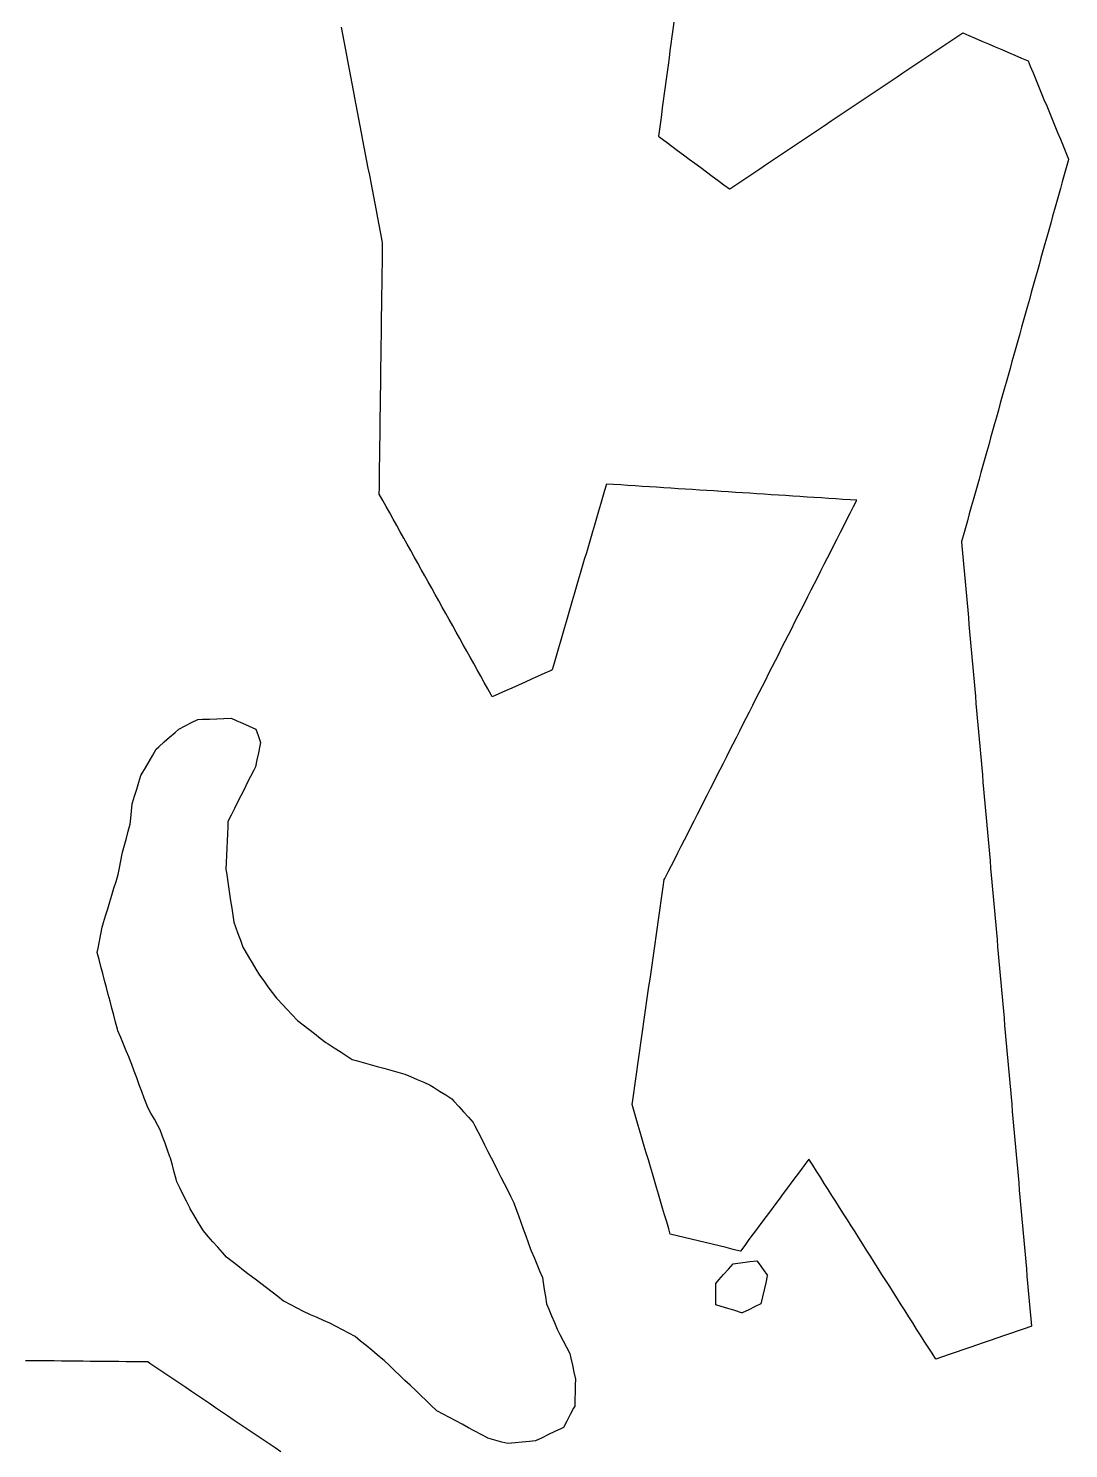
# Model space of a CAD drawing. Header units: millimetres. Extents: x 230 to 3347, y 514 to 5196.
# Drawn here: x 677.7 to 822.4, y 2265.7 to 2463.3 of the extents above; entities that cross this region are included whole.
import ezdxf

# ---------------------------------------------------------------- set-up
doc = ezdxf.new("R2010")
doc.units = ezdxf.units.MM
for name, color, linetype in [('ALL_HOLES', 1, 'Continuous'), ('ALL_ISLANDS', 7, 'Continuous'), ('OUTLINE_ISLAND_01', 7, 'Continuous'), ('OUTLINE_ISLAND_01_HOLE_101', 1, 'Continuous'), ('OUTLINE_ISLAND_01_HOLE_108', 1, 'Continuous')]:
    doc.layers.add(name, color=color, linetype=linetype)

msp = doc.modelspace()

# ---------------------------------------------------------------- linework, layer by layer
at = {"layer": 'ALL_HOLES'}
for points in [[(698.5807, 2365.8353), (699.4751, 2366.2825), (700.3696, 2366.7297), (701.264, 2367.1769), (701.8834, 2367.1985), (702.8828, 2367.2334), (703.8822, 2367.2682), (704.8815, 2367.3031), (705.8809, 2367.3379), (706.5608, 2367.0418), (707.4776, 2366.6425), (708.3944, 2366.2431), (709.3112, 2365.8437), (709.6461, 2364.9241), (709.9882, 2363.9844), (709.8905, 2363.5276), (709.6814, 2362.5497), (709.4722, 2361.5718), (709.2631, 2360.5939), (709.029, 2360.1298), (708.5788, 2359.2369), (708.1285, 2358.344), (707.6783, 2357.4511), (707.228, 2356.5582), (706.7777, 2355.6653), (706.3275, 2354.7724), (705.8772, 2353.8795), (705.427, 2352.9866), (705.398, 2352.2705), (705.3576, 2351.2713), (705.3172, 2350.2722), (705.2768, 2349.273), (705.2364, 2348.2738), (705.196, 2347.2746), (705.1556, 2346.2754), (705.2156, 2345.8768), (705.3644, 2344.888), (705.5133, 2343.8991), (705.6621, 2342.9102), (705.8109, 2341.9214), (705.9598, 2340.9325), (706.1086, 2339.9437), (706.2575, 2338.9548), (706.4836, 2338.3287), (706.8234, 2337.3881), (707.1631, 2336.4476), (707.5029, 2335.5071), (707.7903, 2335.0218), (708.2998, 2334.1613), (708.8093, 2333.3009), (709.3189, 2332.4404), (709.8284, 2331.58), (710.4155, 2330.7853), (711.0097, 2329.981), (711.6039, 2329.1767), (712.1981, 2328.3724), (712.3168, 2328.2478), (713.0066, 2327.5238), (713.6964, 2326.7998), (714.3862, 2326.0759), (715.076, 2325.3519), (715.1359, 2325.305), (715.9232, 2324.6885), (716.7106, 2324.0719), (717.4979, 2323.4554), (718.2852, 2322.8389), (719.0726, 2322.2223), (719.3755, 2322.0286), (720.218, 2321.4898), (721.0604, 2320.9509), (721.9028, 2320.4121), (722.7452, 2319.8733), (723.2981, 2319.7184), (724.261, 2319.4487), (725.2239, 2319.1789), (726.1869, 2318.9091), (727.1498, 2318.6393), (728.1127, 2318.3696), (729.0756, 2318.0998), (730.0385, 2317.83), (730.8425, 2317.4842), (731.7611, 2317.0891), (732.6797, 2316.694), (733.5984, 2316.2988), (734.0527, 2316.0091), (734.8959, 2315.4715), (735.7391, 2314.9339), (736.5823, 2314.3963), (736.8853, 2314.0626), (737.5575, 2313.3223), (738.2297, 2312.582), (738.902, 2311.8416), (739.5742, 2311.1013), (739.8062, 2310.6425), (740.2574, 2309.7501), (740.7086, 2308.8577), (741.1597, 2307.9652), (741.6109, 2307.0728), (742.0621, 2306.1804), (742.5133, 2305.2879), (742.9645, 2304.3955), (743.4157, 2303.5031), (743.8668, 2302.6106), (744.318, 2301.7182), (744.7692, 2300.8258), (745.2204, 2299.9333), (745.517, 2299.108), (745.8553, 2298.1669), (746.1935, 2297.2259), (746.5318, 2296.2848), (746.87, 2295.3438), (747.2082, 2294.4027), (747.5465, 2293.4616), (747.6481, 2293.218), (748.0332, 2292.2951), (748.4182, 2291.3722), (748.8032, 2290.4493), (749.1883, 2289.5264), (749.2998, 2288.844), (749.461, 2287.8571), (749.6222, 2286.8702), (749.7834, 2285.8832), (750.102, 2285.1182), (750.4865, 2284.195), (750.8709, 2283.2719), (751.2554, 2282.3487), (751.6353, 2281.6168), (752.0961, 2280.7292), (752.5568, 2279.8417), (753.0175, 2278.9542), (753.1585, 2278.301), (753.3694, 2277.3235), (753.5804, 2276.346), (753.7913, 2275.3685), (753.7713, 2274.6104), (753.745, 2273.6107), (753.7186, 2272.6111), (753.6922, 2271.6114), (753.5422, 2271.3272), (753.0753, 2270.4429), (752.6085, 2269.5586), (752.1416, 2268.6742), (751.8488, 2268.5325), (750.9486, 2268.097), (750.0485, 2267.6615), (749.1483, 2267.2259), (748.2481, 2266.7904), (747.3821, 2266.705), (746.3869, 2266.6068), (745.3917, 2266.5087), (744.3966, 2266.4105), (743.5562, 2266.6393), (742.5913, 2266.9019), (741.6264, 2267.1646), (741.5542, 2267.2035), (740.6736, 2267.6773), (739.7929, 2268.1511), (738.9123, 2268.6249), (738.0317, 2269.0988), (737.1511, 2269.5726), (736.2705, 2270.0464), (735.3898, 2270.5202), (734.5092, 2270.994), (734.4619, 2271.039), (733.7374, 2271.7282), (733.0128, 2272.4175), (732.2883, 2273.1067), (731.5637, 2273.7959), (730.8391, 2274.4851), (730.795, 2274.5272), (730.0708, 2275.2167), (729.3466, 2275.9063), (728.6224, 2276.5959), (727.8981, 2277.2855), (727.1739, 2277.9751), (726.9808, 2278.1351), (726.2107, 2278.7731), (725.4407, 2279.4111), (724.6707, 2280.0491), (723.9006, 2280.6871), (723.1306, 2281.3251), (722.2761, 2281.7746), (721.3911, 2282.2402), (720.5061, 2282.7058), (719.6211, 2283.1714), (718.7484, 2283.5464), (717.8297, 2283.9413), (716.9109, 2284.3361), (716.8554, 2284.3642), (715.9629, 2284.8152), (715.0704, 2285.2663), (714.1779, 2285.7173), (713.2854, 2286.1684), (713.1706, 2286.2565), (712.3776, 2286.8658), (711.5846, 2287.475), (710.7916, 2288.0843), (709.9987, 2288.6935), (709.2057, 2289.3028), (708.4127, 2289.912), (707.6197, 2290.5213), (706.8267, 2291.1305), (706.0338, 2291.7398), (705.2408, 2292.349), (704.6717, 2292.9966), (704.0116, 2293.7478), (703.3515, 2294.499), (702.6913, 2295.2502), (702.0312, 2296.0013), (701.7206, 2296.5233), (701.2092, 2297.3826), (700.6978, 2298.2419), (700.1864, 2299.1013), (700.1155, 2299.2441), (699.6708, 2300.1398), (699.2262, 2301.0355), (698.7816, 2301.9312), (698.3369, 2302.8269), (698.2282, 2303.2273), (697.9662, 2304.1924), (697.7042, 2305.1575), (697.4421, 2306.1225), (697.3684, 2306.3264), (697.0283, 2307.2668), (696.6882, 2308.2072), (696.3481, 2309.1476), (696.008, 2310.088), (695.687, 2310.6673), (695.2024, 2311.542), (694.7177, 2312.4167), (694.2331, 2313.2914), (694.1398, 2313.5411), (693.7898, 2314.4778), (693.4399, 2315.4146), (693.09, 2316.3514), (692.74, 2317.2881), (692.3901, 2318.2249), (692.0402, 2319.1617), (691.6902, 2320.0985), (691.6707, 2320.1453), (691.2854, 2321.0681), (690.9001, 2321.9909), (690.5149, 2322.9137), (690.1296, 2323.8365), (690.062, 2324.0926), (689.8069, 2325.0595), (689.5518, 2326.0264), (689.2967, 2326.9933), (689.0417, 2327.9603), (688.7866, 2328.9272), (688.5315, 2329.8941), (688.2764, 2330.861), (688.0213, 2331.8279), (687.7662, 2332.7948), (687.5111, 2333.7617), (687.256, 2334.7287), (687.3719, 2335.3367), (687.5592, 2336.319), (687.7465, 2337.3013), (687.9337, 2338.2837), (688.1238, 2338.9087), (688.4147, 2339.8654), (688.7056, 2340.8222), (688.9965, 2341.7789), (689.2874, 2342.7357), (689.5782, 2343.6924), (689.8691, 2344.6492), (690.16, 2345.6059), (690.3349, 2346.5129), (690.5242, 2347.4948), (690.7134, 2348.4767), (690.7804, 2348.7247), (691.0408, 2349.6902), (691.3013, 2350.6557), (691.5618, 2351.6212), (691.8223, 2352.5866), (691.9085, 2353.43), (692.0102, 2354.4248), (692.1119, 2355.4196), (692.1567, 2355.5672), (692.4475, 2356.524), (692.7383, 2357.4808), (693.029, 2358.4376), (693.3198, 2359.3944), (693.44, 2359.5988), (693.947, 2360.4607), (694.454, 2361.3227), (694.961, 2362.1846), (695.468, 2363.0465), (695.8351, 2363.3754), (696.5799, 2364.0427), (697.3247, 2364.71), (698.0695, 2365.3772)], [(773.3266, 2285.7143), (773.3266, 2286.7143), (773.3266, 2287.7143), (773.3266, 2288.7143), (773.7521, 2289.1932), (774.4161, 2289.9409), (775.0802, 2290.6886), (775.7443, 2291.4362), (776.0822, 2291.4801), (777.0738, 2291.6088), (778.0655, 2291.7376), (779.0572, 2291.8663), (779.3547, 2291.45), (779.9362, 2290.6365), (780.5177, 2289.8229), (780.4994, 2289.746), (780.2682, 2288.7731), (780.0371, 2287.8001), (779.8059, 2286.8272), (779.5747, 2285.8543), (778.8051, 2285.4796), (777.906, 2285.0419), (777.0069, 2284.6041), (776.9277, 2284.628), (775.9703, 2284.9168), (775.0129, 2285.2056), (774.0555, 2285.4944)]]:
    msp.add_lwpolyline(points, close=True, dxfattribs=at)
at = {"layer": 'ALL_ISLANDS'}
for points in [[(767.4818, 2464.1759), (767.3489, 2463.1848), (767.216, 2462.1937), (767.0831, 2461.2026), (766.9502, 2460.2114), (766.8173, 2459.2203), (766.6844, 2458.2292), (766.5516, 2457.238), (766.4187, 2456.2469), (766.2858, 2455.2558), (766.1529, 2454.2646), (766.02, 2453.2735), (765.8871, 2452.2824), (765.7542, 2451.2912), (765.6213, 2450.3001), (765.4885, 2449.309), (765.3556, 2448.3178), (765.6061, 2448.1321), (766.4093, 2447.5364), (767.2125, 2446.9407), (768.0157, 2446.345), (768.8189, 2445.7493), (769.6221, 2445.1536), (770.4254, 2444.558), (771.2286, 2443.9623), (772.0318, 2443.3666), (772.835, 2442.7709), (773.6382, 2442.1752), (774.4414, 2441.5795), (775.2447, 2440.9838), (775.2796, 2441.0072), (776.1106, 2441.5636), (776.9415, 2442.1199), (777.7725, 2442.6762), (778.6035, 2443.2326), (779.4344, 2443.7889), (780.2654, 2444.3452), (781.0963, 2444.9015), (781.9273, 2445.4579), (782.7583, 2446.0142), (783.5892, 2446.5705), (784.4202, 2447.1269), (785.2512, 2447.6832), (786.0821, 2448.2395), (786.9131, 2448.7959), (787.744, 2449.3522), (788.575, 2449.9085), (789.406, 2450.4648), (790.2369, 2451.0212), (791.0679, 2451.5775), (791.8989, 2452.1338), (792.7298, 2452.6902), (793.5608, 2453.2465), (794.3917, 2453.8028), (795.2227, 2454.3591), (796.0537, 2454.9155), (796.8846, 2455.4718), (797.7156, 2456.0281), (798.5465, 2456.5845), (799.3775, 2457.1408), (800.2085, 2457.6971), (801.0394, 2458.2535), (801.8704, 2458.8098), (802.7014, 2459.3661), (803.5323, 2459.9224), (804.3633, 2460.4788), (805.1942, 2461.0351), (806.0252, 2461.5914), (806.8562, 2462.1478), (807.6871, 2462.7041), (808.5257, 2462.3454), (809.4452, 2461.9522), (810.3646, 2461.559), (811.2841, 2461.1657), (812.2035, 2460.7725), (813.1229, 2460.3793), (814.0424, 2459.986), (814.9618, 2459.5928), (815.8813, 2459.1995), (816.8007, 2458.8063), (817.0994, 2458.0803), (817.4798, 2457.1556), (817.8603, 2456.2308), (818.2408, 2455.306), (818.6213, 2454.3812), (819.0017, 2453.4564), (819.3822, 2452.5316), (819.7627, 2451.6068), (820.1431, 2450.682), (820.5236, 2449.7572), (820.9041, 2448.8324), (821.2845, 2447.9076), (821.665, 2446.9828), (822.0455, 2446.058), (822.426, 2445.1332), (822.3572, 2444.8875), (822.0877, 2443.9245), (821.8181, 2442.9615), (821.5486, 2441.9986), (821.2791, 2441.0356), (821.0095, 2440.0726), (820.74, 2439.1096), (820.4705, 2438.1466), (820.2009, 2437.1836), (819.9314, 2436.2206), (819.6619, 2435.2576), (819.3923, 2434.2946), (819.1228, 2433.3316), (818.8533, 2432.3686), (818.5838, 2431.4056), (818.3142, 2430.4426), (818.0447, 2429.4797), (817.7752, 2428.5167), (817.5056, 2427.5537), (817.2361, 2426.5907), (816.9666, 2425.6277), (816.697, 2424.6647), (816.4275, 2423.7017), (816.158, 2422.7387), (815.8884, 2421.7757), (815.6189, 2420.8127), (815.3494, 2419.8497), (815.0799, 2418.8867), (814.8103, 2417.9238), (814.5408, 2416.9608), (814.2713, 2415.9978), (814.0017, 2415.0348), (813.7322, 2414.0718), (813.4627, 2413.1088), (813.1931, 2412.1458), (812.9236, 2411.1828), (812.6541, 2410.2198), (812.3845, 2409.2568), (812.115, 2408.2938), (811.8455, 2407.3308), (811.576, 2406.3679), (811.3064, 2405.4049), (811.0369, 2404.4419), (810.7674, 2403.4789), (810.4978, 2402.5159), (810.2283, 2401.5529), (809.9588, 2400.5899), (809.6892, 2399.6269), (809.4197, 2398.6639), (809.1502, 2397.7009), (808.8806, 2396.7379), (808.6111, 2395.7749), (808.3416, 2394.812), (808.0721, 2393.849), (807.8025, 2392.886), (807.533, 2391.923), (807.5859, 2391.3288), (807.6746, 2390.3328), (807.7633, 2389.3367), (807.852, 2388.3406), (807.9407, 2387.3446), (808.0294, 2386.3485), (808.1181, 2385.3525), (808.2068, 2384.3564), (808.2955, 2383.3603), (808.3841, 2382.3643), (808.4728, 2381.3682), (808.5615, 2380.3722), (808.6502, 2379.3761), (808.7389, 2378.3801), (808.8276, 2377.384), (808.9163, 2376.3879), (809.005, 2375.3919), (809.0937, 2374.3958), (809.1824, 2373.3998), (809.2711, 2372.4037), (809.3598, 2371.4076), (809.4485, 2370.4116), (809.5372, 2369.4155), (809.6259, 2368.4195), (809.7146, 2367.4234), (809.8033, 2366.4273), (809.8919, 2365.4313), (809.9806, 2364.4352), (810.0693, 2363.4392), (810.158, 2362.4431), (810.2467, 2361.447), (810.3354, 2360.451), (810.4241, 2359.4549), (810.5128, 2358.4589), (810.6015, 2357.4628), (810.6902, 2356.4668), (810.7789, 2355.4707), (810.8676, 2354.4746), (810.9563, 2353.4786), (811.045, 2352.4825), (811.1337, 2351.4865), (811.2224, 2350.4904), (811.3111, 2349.4943), (811.3998, 2348.4983), (811.4884, 2347.5022), (811.5771, 2346.5062), (811.6658, 2345.5101), (811.7545, 2344.514), (811.8432, 2343.518), (811.9319, 2342.5219), (812.0206, 2341.5259), (812.1093, 2340.5298), (812.198, 2339.5338), (812.2867, 2338.5377), (812.3754, 2337.5416), (812.4641, 2336.5456), (812.5528, 2335.5495), (812.6415, 2334.5535), (812.7302, 2333.5574), (812.8189, 2332.5613), (812.9076, 2331.5653), (812.9962, 2330.5692), (813.0849, 2329.5732), (813.1736, 2328.5771), (813.2623, 2327.581), (813.351, 2326.585), (813.4397, 2325.5889), (813.5284, 2324.5929), (813.6171, 2323.5968), (813.7058, 2322.6008), (813.7945, 2321.6047), (813.8832, 2320.6086), (813.9719, 2319.6126), (814.0606, 2318.6165), (814.1493, 2317.6205), (814.238, 2316.6244), (814.3267, 2315.6283), (814.4154, 2314.6323), (814.504, 2313.6362), (814.5927, 2312.6402), (814.6814, 2311.6441), (814.7701, 2310.648), (814.8588, 2309.652), (814.9475, 2308.6559), (815.0362, 2307.6599), (815.1249, 2306.6638), (815.2136, 2305.6678), (815.3023, 2304.6717), (815.391, 2303.6756), (815.4797, 2302.6796), (815.5684, 2301.6835), (815.6571, 2300.6875), (815.7458, 2299.6914), (815.8345, 2298.6953), (815.9232, 2297.6993), (816.0119, 2296.7032), (816.1005, 2295.7072), (816.1892, 2294.7111), (816.2779, 2293.715), (816.3666, 2292.719), (816.4553, 2291.7229), (816.544, 2290.7269), (816.6327, 2289.7308), (816.7214, 2288.7348), (816.8101, 2287.7387), (816.8988, 2286.7426), (816.9875, 2285.7466), (817.0762, 2284.7505), (817.1649, 2283.7545), (817.2536, 2282.7584), (817.1694, 2282.7294), (816.2239, 2282.4036), (815.2785, 2282.0778), (814.3331, 2281.752), (813.3876, 2281.4262), (812.4422, 2281.1004), (811.4967, 2280.7746), (810.5513, 2280.4488), (809.6059, 2280.123), (808.6604, 2279.7972), (807.715, 2279.4714), (806.7695, 2279.1456), (805.8241, 2278.8198), (804.8787, 2278.494), (803.9332, 2278.1682), (803.4183, 2278.9802), (802.8828, 2279.8248), (802.3472, 2280.6693), (801.8117, 2281.5138), (801.2762, 2282.3583), (800.7407, 2283.2028), (800.2051, 2284.0474), (799.6696, 2284.8919), (799.1341, 2285.7364), (798.5986, 2286.5809), (798.063, 2287.4254), (797.5275, 2288.27), (796.992, 2289.1145), (796.4565, 2289.959), (795.9209, 2290.8035), (795.3854, 2291.648), (794.8499, 2292.4925), (794.3144, 2293.3371), (793.7788, 2294.1816), (793.2433, 2295.0261), (792.7078, 2295.8706), (792.1723, 2296.7151), (791.6367, 2297.5597), (791.1012, 2298.4042), (790.5657, 2299.2487), (790.0302, 2300.0932), (789.4946, 2300.9377), (788.9591, 2301.7823), (788.4236, 2302.6268), (787.8881, 2303.4713), (787.3525, 2304.3158), (786.817, 2305.1603), (786.2815, 2306.0049), (785.7083, 2305.2346), (785.1113, 2304.4323), (784.5143, 2303.6301), (783.9173, 2302.8278), (783.3203, 2302.0256), (782.7233, 2301.2233), (782.1264, 2300.4211), (781.5294, 2299.6188), (780.9324, 2298.8166), (780.3354, 2298.0143), (779.7384, 2297.2121), (779.1414, 2296.4098), (778.5444, 2295.6076), (777.9474, 2294.8053), (777.3505, 2294.0031), (776.7535, 2293.2008), (776.7118, 2293.211), (775.74, 2293.447), (774.7683, 2293.683), (773.7965, 2293.9191), (772.8248, 2294.1551), (771.853, 2294.3911), (770.8813, 2294.6272), (769.9095, 2294.8632), (768.9378, 2295.0992), (767.9661, 2295.3353), (766.9943, 2295.5713), (766.7747, 2296.3147), (766.4913, 2297.2737), (766.2079, 2298.2327), (765.9246, 2299.1917), (765.6412, 2300.1507), (765.3578, 2301.1098), (765.0745, 2302.0688), (764.7911, 2303.0278), (764.5077, 2303.9868), (764.2243, 2304.9458), (763.941, 2305.9048), (763.6576, 2306.8638), (763.3742, 2307.8228), (763.0909, 2308.7818), (762.8075, 2309.7409), (762.5241, 2310.6999), (762.2408, 2311.6589), (761.9574, 2312.6179), (761.674, 2313.5769), (761.7632, 2314.1993), (761.905, 2315.1892), (762.0467, 2316.1791), (762.1885, 2317.169), (762.3303, 2318.1589), (762.4721, 2319.1488), (762.6139, 2320.1387), (762.7557, 2321.1286), (762.8974, 2322.1185), (763.0392, 2323.1084), (763.181, 2324.0983), (763.3228, 2325.0882), (763.4646, 2326.0781), (763.6063, 2327.0679), (763.7481, 2328.0578), (763.8899, 2329.0477), (764.0317, 2330.0376), (764.1735, 2331.0275), (764.3152, 2332.0174), (764.457, 2333.0073), (764.5988, 2333.9972), (764.7406, 2334.9871), (764.8824, 2335.977), (765.0242, 2336.9669), (765.1659, 2337.9568), (765.3077, 2338.9467), (765.4495, 2339.9366), (765.5913, 2340.9265), (765.7331, 2341.9164), (765.8748, 2342.9063), (766.0166, 2343.8962), (766.1584, 2344.8861), (766.2484, 2345.0636), (766.7009, 2345.9554), (767.1534, 2346.8472), (767.6058, 2347.7389), (768.0583, 2348.6307), (768.5107, 2349.5225), (768.9632, 2350.4143), (769.4156, 2351.3061), (769.8681, 2352.1979), (770.3205, 2353.0897), (770.773, 2353.9815), (771.2255, 2354.8732), (771.6779, 2355.765), (772.1304, 2356.6568), (772.5828, 2357.5486), (773.0353, 2358.4404), (773.4877, 2359.3322), (773.9402, 2360.224), (774.3926, 2361.1158), (774.8451, 2362.0075), (775.2976, 2362.8993), (775.75, 2363.7911), (776.2025, 2364.6829), (776.6549, 2365.5747), (777.1074, 2366.4665), (777.5598, 2367.3583), (778.0123, 2368.25), (778.4647, 2369.1418), (778.9172, 2370.0336), (779.3696, 2370.9254), (779.8221, 2371.8172), (780.2746, 2372.709), (780.727, 2373.6008), (781.1795, 2374.4926), (781.6319, 2375.3843), (782.0844, 2376.2761), (782.5368, 2377.1679), (782.9893, 2378.0597), (783.4417, 2378.9515), (783.8942, 2379.8433), (784.3467, 2380.7351), (784.7991, 2381.6269), (785.2516, 2382.5186), (785.704, 2383.4104), (786.1565, 2384.3022), (786.6089, 2385.194), (787.0614, 2386.0858), (787.5138, 2386.9776), (787.9663, 2387.8694), (788.4188, 2388.7612), (788.8712, 2389.6529), (789.3237, 2390.5447), (789.7761, 2391.4365), (790.2286, 2392.3283), (790.681, 2393.2201), (791.1335, 2394.1119), (791.5859, 2395.0037), (792.0384, 2395.8955), (792.4909, 2396.7872), (792.9433, 2397.679), (792.0239, 2397.7384), (791.026, 2397.8028), (790.028, 2397.8673), (789.0301, 2397.9317), (788.0322, 2397.9962), (787.0343, 2398.0606), (786.0364, 2398.1251), (785.0384, 2398.1895), (784.0405, 2398.2539), (783.0426, 2398.3184), (782.0447, 2398.3828), (781.0467, 2398.4473), (780.0488, 2398.5117), (779.0509, 2398.5761), (778.053, 2398.6406), (777.0551, 2398.705), (776.0571, 2398.7695), (775.0592, 2398.8339), (774.0613, 2398.8984), (773.0634, 2398.9628), (772.0655, 2399.0272), (771.0675, 2399.0917), (770.0696, 2399.1561), (769.0717, 2399.2206), (768.0738, 2399.285), (767.0758, 2399.3495), (766.0779, 2399.4139), (765.08, 2399.4783), (764.0821, 2399.5428), (763.0842, 2399.6072), (762.0862, 2399.6717), (761.0883, 2399.7361), (760.0904, 2399.8005), (759.0925, 2399.865), (758.0946, 2399.9294), (757.8297, 2399.0204), (757.55, 2398.0603), (757.2703, 2397.1003), (756.9906, 2396.1402), (756.7109, 2395.1801), (756.4312, 2394.22), (756.1515, 2393.2599), (755.8718, 2392.2998), (755.5921, 2391.3397), (755.3124, 2390.3797), (755.0327, 2389.4196), (754.753, 2388.4595), (754.4733, 2387.4994), (754.1936, 2386.5393), (753.9139, 2385.5792), (753.6342, 2384.6191), (753.3545, 2383.6591), (753.0748, 2382.699), (752.7951, 2381.7389), (752.5154, 2380.7788), (752.2357, 2379.8187), (751.9559, 2378.8586), (751.6762, 2377.8985), (751.3965, 2376.9384), (751.1168, 2375.9784), (750.8371, 2375.0183), (750.5574, 2374.0582), (750.436, 2374.0038), (749.5235, 2373.5947), (748.6109, 2373.1857), (747.6984, 2372.7767), (746.7859, 2372.3677), (745.8734, 2371.9586), (744.9608, 2371.5496), (744.0483, 2371.1406), (743.1358, 2370.7316), (742.2233, 2370.3226), (742.0793, 2370.5808), (741.5923, 2371.4542), (741.1053, 2372.3277), (740.6184, 2373.2011), (740.1314, 2374.0745), (739.6444, 2374.9479), (739.1574, 2375.8213), (738.6705, 2376.6948), (738.1835, 2377.5682), (737.6965, 2378.4416), (737.2096, 2379.315), (736.7226, 2380.1884), (736.2356, 2381.0618), (735.7486, 2381.9353), (735.2617, 2382.8087), (734.7747, 2383.6821), (734.2877, 2384.5555), (733.8008, 2385.4289), (733.3138, 2386.3023), (732.8268, 2387.1758), (732.3398, 2388.0492), (731.8529, 2388.9226), (731.3659, 2389.796), (730.8789, 2390.6694), (730.392, 2391.5429), (729.905, 2392.4163), (729.418, 2393.2897), (728.931, 2394.1631), (728.4441, 2395.0365), (727.9571, 2395.9099), (727.4701, 2396.7834), (726.9832, 2397.6568), (726.4962, 2398.5302), (726.5086, 2399.4628), (726.522, 2400.4627), (726.5353, 2401.4626), (726.5486, 2402.4625), (726.562, 2403.4624), (726.5753, 2404.4623), (726.5886, 2405.4622), (726.602, 2406.4621), (726.6153, 2407.4621), (726.6286, 2408.462), (726.642, 2409.4619), (726.6553, 2410.4618), (726.6686, 2411.4617), (726.682, 2412.4616), (726.6953, 2413.4615), (726.7086, 2414.4614), (726.722, 2415.4613), (726.7353, 2416.4613), (726.7486, 2417.4612), (726.762, 2418.4611), (726.7753, 2419.461), (726.7886, 2420.4609), (726.802, 2421.4608), (726.8153, 2422.4607), (726.8286, 2423.4606), (726.8419, 2424.4605), (726.8553, 2425.4605), (726.8686, 2426.4604), (726.8819, 2427.4603), (726.8953, 2428.4602), (726.9086, 2429.4601), (726.9219, 2430.46), (726.9353, 2431.4599), (726.9486, 2432.4598), (726.9619, 2433.4597), (726.8498, 2434.0464), (726.662, 2435.0286), (726.4742, 2436.0108), (726.2864, 2436.993), (726.0986, 2437.9752), (725.9108, 2438.9574), (725.723, 2439.9396), (725.5352, 2440.9218), (725.3474, 2441.904), (725.1596, 2442.8862), (724.9718, 2443.8685), (724.784, 2444.8507), (724.5962, 2445.8329), (724.4084, 2446.8151), (724.2206, 2447.7973), (724.0328, 2448.7795), (723.845, 2449.7617), (723.6573, 2450.7439), (723.4695, 2451.7261), (723.2817, 2452.7083), (723.0939, 2453.6905), (722.9061, 2454.6727), (722.7183, 2455.655), (722.5305, 2456.6372), (722.3427, 2457.6194), (722.1549, 2458.6016), (721.9671, 2459.5838), (721.7793, 2460.566), (721.5915, 2461.5482), (721.4037, 2462.5304), (721.2159, 2463.5126)], [(677.2655, 2277.9983), (678.2655, 2277.9882), (679.2654, 2277.9781), (680.2654, 2277.9679), (681.2653, 2277.9578), (682.2653, 2277.9477), (683.2652, 2277.9375), (684.2652, 2277.9274), (685.2651, 2277.9173), (686.2651, 2277.9071), (687.265, 2277.897), (688.265, 2277.8869), (689.2649, 2277.8768), (690.2649, 2277.8666), (691.2648, 2277.8565), (692.2648, 2277.8464), (693.2647, 2277.8362), (694.2647, 2277.8261), (694.5791, 2277.614), (695.4081, 2277.0547), (696.2371, 2276.4954), (697.0661, 2275.9361), (697.895, 2275.3769), (698.724, 2274.8176), (699.553, 2274.2583), (700.382, 2273.699), (701.211, 2273.1397), (702.0399, 2272.5805), (702.8689, 2272.0212), (703.6979, 2271.4619), (704.5269, 2270.9026), (705.3558, 2270.3433), (706.1848, 2269.7841), (707.0138, 2269.2248), (707.8428, 2268.6655), (708.6718, 2268.1062), (709.5007, 2267.5469), (710.3297, 2266.9877), (711.1587, 2266.4284), (711.9877, 2265.8691), (712.8167, 2265.3098)]]:
    msp.add_lwpolyline(points, dxfattribs=at)
at = {"layer": 'OUTLINE_ISLAND_01'}
for points in [[(767.4818, 2464.1759), (767.3489, 2463.1848), (767.216, 2462.1937), (767.0831, 2461.2026), (766.9502, 2460.2114), (766.8173, 2459.2203), (766.6844, 2458.2292), (766.5516, 2457.238), (766.4187, 2456.2469), (766.2858, 2455.2558), (766.1529, 2454.2646), (766.02, 2453.2735), (765.8871, 2452.2824), (765.7542, 2451.2912), (765.6213, 2450.3001), (765.4885, 2449.309), (765.3556, 2448.3178), (765.6061, 2448.1321), (766.4093, 2447.5364), (767.2125, 2446.9407), (768.0157, 2446.345), (768.8189, 2445.7493), (769.6221, 2445.1536), (770.4254, 2444.558), (771.2286, 2443.9623), (772.0318, 2443.3666), (772.835, 2442.7709), (773.6382, 2442.1752), (774.4414, 2441.5795), (775.2447, 2440.9838), (775.2796, 2441.0072), (776.1106, 2441.5636), (776.9415, 2442.1199), (777.7725, 2442.6762), (778.6035, 2443.2326), (779.4344, 2443.7889), (780.2654, 2444.3452), (781.0963, 2444.9015), (781.9273, 2445.4579), (782.7583, 2446.0142), (783.5892, 2446.5705), (784.4202, 2447.1269), (785.2512, 2447.6832), (786.0821, 2448.2395), (786.9131, 2448.7959), (787.744, 2449.3522), (788.575, 2449.9085), (789.406, 2450.4648), (790.2369, 2451.0212), (791.0679, 2451.5775), (791.8989, 2452.1338), (792.7298, 2452.6902), (793.5608, 2453.2465), (794.3917, 2453.8028), (795.2227, 2454.3591), (796.0537, 2454.9155), (796.8846, 2455.4718), (797.7156, 2456.0281), (798.5465, 2456.5845), (799.3775, 2457.1408), (800.2085, 2457.6971), (801.0394, 2458.2535), (801.8704, 2458.8098), (802.7014, 2459.3661), (803.5323, 2459.9224), (804.3633, 2460.4788), (805.1942, 2461.0351), (806.0252, 2461.5914), (806.8562, 2462.1478), (807.6871, 2462.7041), (808.5257, 2462.3454), (809.4452, 2461.9522), (810.3646, 2461.559), (811.2841, 2461.1657), (812.2035, 2460.7725), (813.1229, 2460.3793), (814.0424, 2459.986), (814.9618, 2459.5928), (815.8813, 2459.1995), (816.8007, 2458.8063), (817.0994, 2458.0803), (817.4798, 2457.1556), (817.8603, 2456.2308), (818.2408, 2455.306), (818.6213, 2454.3812), (819.0017, 2453.4564), (819.3822, 2452.5316), (819.7627, 2451.6068), (820.1431, 2450.682), (820.5236, 2449.7572), (820.9041, 2448.8324), (821.2845, 2447.9076), (821.665, 2446.9828), (822.0455, 2446.058), (822.426, 2445.1332), (822.3572, 2444.8875), (822.0877, 2443.9245), (821.8181, 2442.9615), (821.5486, 2441.9986), (821.2791, 2441.0356), (821.0095, 2440.0726), (820.74, 2439.1096), (820.4705, 2438.1466), (820.2009, 2437.1836), (819.9314, 2436.2206), (819.6619, 2435.2576), (819.3923, 2434.2946), (819.1228, 2433.3316), (818.8533, 2432.3686), (818.5838, 2431.4056), (818.3142, 2430.4426), (818.0447, 2429.4797), (817.7752, 2428.5167), (817.5056, 2427.5537), (817.2361, 2426.5907), (816.9666, 2425.6277), (816.697, 2424.6647), (816.4275, 2423.7017), (816.158, 2422.7387), (815.8884, 2421.7757), (815.6189, 2420.8127), (815.3494, 2419.8497), (815.0799, 2418.8867), (814.8103, 2417.9238), (814.5408, 2416.9608), (814.2713, 2415.9978), (814.0017, 2415.0348), (813.7322, 2414.0718), (813.4627, 2413.1088), (813.1931, 2412.1458), (812.9236, 2411.1828), (812.6541, 2410.2198), (812.3845, 2409.2568), (812.115, 2408.2938), (811.8455, 2407.3308), (811.576, 2406.3679), (811.3064, 2405.4049), (811.0369, 2404.4419), (810.7674, 2403.4789), (810.4978, 2402.5159), (810.2283, 2401.5529), (809.9588, 2400.5899), (809.6892, 2399.6269), (809.4197, 2398.6639), (809.1502, 2397.7009), (808.8806, 2396.7379), (808.6111, 2395.7749), (808.3416, 2394.812), (808.0721, 2393.849), (807.8025, 2392.886), (807.533, 2391.923), (807.5859, 2391.3288), (807.6746, 2390.3328), (807.7633, 2389.3367), (807.852, 2388.3406), (807.9407, 2387.3446), (808.0294, 2386.3485), (808.1181, 2385.3525), (808.2068, 2384.3564), (808.2955, 2383.3603), (808.3841, 2382.3643), (808.4728, 2381.3682), (808.5615, 2380.3722), (808.6502, 2379.3761), (808.7389, 2378.3801), (808.8276, 2377.384), (808.9163, 2376.3879), (809.005, 2375.3919), (809.0937, 2374.3958), (809.1824, 2373.3998), (809.2711, 2372.4037), (809.3598, 2371.4076), (809.4485, 2370.4116), (809.5372, 2369.4155), (809.6259, 2368.4195), (809.7146, 2367.4234), (809.8033, 2366.4273), (809.8919, 2365.4313), (809.9806, 2364.4352), (810.0693, 2363.4392), (810.158, 2362.4431), (810.2467, 2361.447), (810.3354, 2360.451), (810.4241, 2359.4549), (810.5128, 2358.4589), (810.6015, 2357.4628), (810.6902, 2356.4668), (810.7789, 2355.4707), (810.8676, 2354.4746), (810.9563, 2353.4786), (811.045, 2352.4825), (811.1337, 2351.4865), (811.2224, 2350.4904), (811.3111, 2349.4943), (811.3998, 2348.4983), (811.4884, 2347.5022), (811.5771, 2346.5062), (811.6658, 2345.5101), (811.7545, 2344.514), (811.8432, 2343.518), (811.9319, 2342.5219), (812.0206, 2341.5259), (812.1093, 2340.5298), (812.198, 2339.5338), (812.2867, 2338.5377), (812.3754, 2337.5416), (812.4641, 2336.5456), (812.5528, 2335.5495), (812.6415, 2334.5535), (812.7302, 2333.5574), (812.8189, 2332.5613), (812.9076, 2331.5653), (812.9962, 2330.5692), (813.0849, 2329.5732), (813.1736, 2328.5771), (813.2623, 2327.581), (813.351, 2326.585), (813.4397, 2325.5889), (813.5284, 2324.5929), (813.6171, 2323.5968), (813.7058, 2322.6008), (813.7945, 2321.6047), (813.8832, 2320.6086), (813.9719, 2319.6126), (814.0606, 2318.6165), (814.1493, 2317.6205), (814.238, 2316.6244), (814.3267, 2315.6283), (814.4154, 2314.6323), (814.504, 2313.6362), (814.5927, 2312.6402), (814.6814, 2311.6441), (814.7701, 2310.648), (814.8588, 2309.652), (814.9475, 2308.6559), (815.0362, 2307.6599), (815.1249, 2306.6638), (815.2136, 2305.6678), (815.3023, 2304.6717), (815.391, 2303.6756), (815.4797, 2302.6796), (815.5684, 2301.6835), (815.6571, 2300.6875), (815.7458, 2299.6914), (815.8345, 2298.6953), (815.9232, 2297.6993), (816.0119, 2296.7032), (816.1005, 2295.7072), (816.1892, 2294.7111), (816.2779, 2293.715), (816.3666, 2292.719), (816.4553, 2291.7229), (816.544, 2290.7269), (816.6327, 2289.7308), (816.7214, 2288.7348), (816.8101, 2287.7387), (816.8988, 2286.7426), (816.9875, 2285.7466), (817.0762, 2284.7505), (817.1649, 2283.7545), (817.2536, 2282.7584), (817.1694, 2282.7294), (816.2239, 2282.4036), (815.2785, 2282.0778), (814.3331, 2281.752), (813.3876, 2281.4262), (812.4422, 2281.1004), (811.4967, 2280.7746), (810.5513, 2280.4488), (809.6059, 2280.123), (808.6604, 2279.7972), (807.715, 2279.4714), (806.7695, 2279.1456), (805.8241, 2278.8198), (804.8787, 2278.494), (803.9332, 2278.1682), (803.4183, 2278.9802), (802.8828, 2279.8248), (802.3472, 2280.6693), (801.8117, 2281.5138), (801.2762, 2282.3583), (800.7407, 2283.2028), (800.2051, 2284.0474), (799.6696, 2284.8919), (799.1341, 2285.7364), (798.5986, 2286.5809), (798.063, 2287.4254), (797.5275, 2288.27), (796.992, 2289.1145), (796.4565, 2289.959), (795.9209, 2290.8035), (795.3854, 2291.648), (794.8499, 2292.4925), (794.3144, 2293.3371), (793.7788, 2294.1816), (793.2433, 2295.0261), (792.7078, 2295.8706), (792.1723, 2296.7151), (791.6367, 2297.5597), (791.1012, 2298.4042), (790.5657, 2299.2487), (790.0302, 2300.0932), (789.4946, 2300.9377), (788.9591, 2301.7823), (788.4236, 2302.6268), (787.8881, 2303.4713), (787.3525, 2304.3158), (786.817, 2305.1603), (786.2815, 2306.0049), (785.7083, 2305.2346), (785.1113, 2304.4323), (784.5143, 2303.6301), (783.9173, 2302.8278), (783.3203, 2302.0256), (782.7233, 2301.2233), (782.1264, 2300.4211), (781.5294, 2299.6188), (780.9324, 2298.8166), (780.3354, 2298.0143), (779.7384, 2297.2121), (779.1414, 2296.4098), (778.5444, 2295.6076), (777.9474, 2294.8053), (777.3505, 2294.0031), (776.7535, 2293.2008), (776.7118, 2293.211), (775.74, 2293.447), (774.7683, 2293.683), (773.7965, 2293.9191), (772.8248, 2294.1551), (771.853, 2294.3911), (770.8813, 2294.6272), (769.9095, 2294.8632), (768.9378, 2295.0992), (767.9661, 2295.3353), (766.9943, 2295.5713), (766.7747, 2296.3147), (766.4913, 2297.2737), (766.2079, 2298.2327), (765.9246, 2299.1917), (765.6412, 2300.1507), (765.3578, 2301.1098), (765.0745, 2302.0688), (764.7911, 2303.0278), (764.5077, 2303.9868), (764.2243, 2304.9458), (763.941, 2305.9048), (763.6576, 2306.8638), (763.3742, 2307.8228), (763.0909, 2308.7818), (762.8075, 2309.7409), (762.5241, 2310.6999), (762.2408, 2311.6589), (761.9574, 2312.6179), (761.674, 2313.5769), (761.7632, 2314.1993), (761.905, 2315.1892), (762.0467, 2316.1791), (762.1885, 2317.169), (762.3303, 2318.1589), (762.4721, 2319.1488), (762.6139, 2320.1387), (762.7557, 2321.1286), (762.8974, 2322.1185), (763.0392, 2323.1084), (763.181, 2324.0983), (763.3228, 2325.0882), (763.4646, 2326.0781), (763.6063, 2327.0679), (763.7481, 2328.0578), (763.8899, 2329.0477), (764.0317, 2330.0376), (764.1735, 2331.0275), (764.3152, 2332.0174), (764.457, 2333.0073), (764.5988, 2333.9972), (764.7406, 2334.9871), (764.8824, 2335.977), (765.0242, 2336.9669), (765.1659, 2337.9568), (765.3077, 2338.9467), (765.4495, 2339.9366), (765.5913, 2340.9265), (765.7331, 2341.9164), (765.8748, 2342.9063), (766.0166, 2343.8962), (766.1584, 2344.8861), (766.2484, 2345.0636), (766.7009, 2345.9554), (767.1534, 2346.8472), (767.6058, 2347.7389), (768.0583, 2348.6307), (768.5107, 2349.5225), (768.9632, 2350.4143), (769.4156, 2351.3061), (769.8681, 2352.1979), (770.3205, 2353.0897), (770.773, 2353.9815), (771.2255, 2354.8732), (771.6779, 2355.765), (772.1304, 2356.6568), (772.5828, 2357.5486), (773.0353, 2358.4404), (773.4877, 2359.3322), (773.9402, 2360.224), (774.3926, 2361.1158), (774.8451, 2362.0075), (775.2976, 2362.8993), (775.75, 2363.7911), (776.2025, 2364.6829), (776.6549, 2365.5747), (777.1074, 2366.4665), (777.5598, 2367.3583), (778.0123, 2368.25), (778.4647, 2369.1418), (778.9172, 2370.0336), (779.3696, 2370.9254), (779.8221, 2371.8172), (780.2746, 2372.709), (780.727, 2373.6008), (781.1795, 2374.4926), (781.6319, 2375.3843), (782.0844, 2376.2761), (782.5368, 2377.1679), (782.9893, 2378.0597), (783.4417, 2378.9515), (783.8942, 2379.8433), (784.3467, 2380.7351), (784.7991, 2381.6269), (785.2516, 2382.5186), (785.704, 2383.4104), (786.1565, 2384.3022), (786.6089, 2385.194), (787.0614, 2386.0858), (787.5138, 2386.9776), (787.9663, 2387.8694), (788.4188, 2388.7612), (788.8712, 2389.6529), (789.3237, 2390.5447), (789.7761, 2391.4365), (790.2286, 2392.3283), (790.681, 2393.2201), (791.1335, 2394.1119), (791.5859, 2395.0037), (792.0384, 2395.8955), (792.4909, 2396.7872), (792.9433, 2397.679), (792.0239, 2397.7384), (791.026, 2397.8028), (790.028, 2397.8673), (789.0301, 2397.9317), (788.0322, 2397.9962), (787.0343, 2398.0606), (786.0364, 2398.1251), (785.0384, 2398.1895), (784.0405, 2398.2539), (783.0426, 2398.3184), (782.0447, 2398.3828), (781.0467, 2398.4473), (780.0488, 2398.5117), (779.0509, 2398.5761), (778.053, 2398.6406), (777.0551, 2398.705), (776.0571, 2398.7695), (775.0592, 2398.8339), (774.0613, 2398.8984), (773.0634, 2398.9628), (772.0655, 2399.0272), (771.0675, 2399.0917), (770.0696, 2399.1561), (769.0717, 2399.2206), (768.0738, 2399.285), (767.0758, 2399.3495), (766.0779, 2399.4139), (765.08, 2399.4783), (764.0821, 2399.5428), (763.0842, 2399.6072), (762.0862, 2399.6717), (761.0883, 2399.7361), (760.0904, 2399.8005), (759.0925, 2399.865), (758.0946, 2399.9294), (757.8297, 2399.0204), (757.55, 2398.0603), (757.2703, 2397.1003), (756.9906, 2396.1402), (756.7109, 2395.1801), (756.4312, 2394.22), (756.1515, 2393.2599), (755.8718, 2392.2998), (755.5921, 2391.3397), (755.3124, 2390.3797), (755.0327, 2389.4196), (754.753, 2388.4595), (754.4733, 2387.4994), (754.1936, 2386.5393), (753.9139, 2385.5792), (753.6342, 2384.6191), (753.3545, 2383.6591), (753.0748, 2382.699), (752.7951, 2381.7389), (752.5154, 2380.7788), (752.2357, 2379.8187), (751.9559, 2378.8586), (751.6762, 2377.8985), (751.3965, 2376.9384), (751.1168, 2375.9784), (750.8371, 2375.0183), (750.5574, 2374.0582), (750.436, 2374.0038), (749.5235, 2373.5947), (748.6109, 2373.1857), (747.6984, 2372.7767), (746.7859, 2372.3677), (745.8734, 2371.9586), (744.9608, 2371.5496), (744.0483, 2371.1406), (743.1358, 2370.7316), (742.2233, 2370.3226), (742.0793, 2370.5808), (741.5923, 2371.4542), (741.1053, 2372.3277), (740.6184, 2373.2011), (740.1314, 2374.0745), (739.6444, 2374.9479), (739.1574, 2375.8213), (738.6705, 2376.6948), (738.1835, 2377.5682), (737.6965, 2378.4416), (737.2096, 2379.315), (736.7226, 2380.1884), (736.2356, 2381.0618), (735.7486, 2381.9353), (735.2617, 2382.8087), (734.7747, 2383.6821), (734.2877, 2384.5555), (733.8008, 2385.4289), (733.3138, 2386.3023), (732.8268, 2387.1758), (732.3398, 2388.0492), (731.8529, 2388.9226), (731.3659, 2389.796), (730.8789, 2390.6694), (730.392, 2391.5429), (729.905, 2392.4163), (729.418, 2393.2897), (728.931, 2394.1631), (728.4441, 2395.0365), (727.9571, 2395.9099), (727.4701, 2396.7834), (726.9832, 2397.6568), (726.4962, 2398.5302), (726.5086, 2399.4628), (726.522, 2400.4627), (726.5353, 2401.4626), (726.5486, 2402.4625), (726.562, 2403.4624), (726.5753, 2404.4623), (726.5886, 2405.4622), (726.602, 2406.4621), (726.6153, 2407.4621), (726.6286, 2408.462), (726.642, 2409.4619), (726.6553, 2410.4618), (726.6686, 2411.4617), (726.682, 2412.4616), (726.6953, 2413.4615), (726.7086, 2414.4614), (726.722, 2415.4613), (726.7353, 2416.4613), (726.7486, 2417.4612), (726.762, 2418.4611), (726.7753, 2419.461), (726.7886, 2420.4609), (726.802, 2421.4608), (726.8153, 2422.4607), (726.8286, 2423.4606), (726.8419, 2424.4605), (726.8553, 2425.4605), (726.8686, 2426.4604), (726.8819, 2427.4603), (726.8953, 2428.4602), (726.9086, 2429.4601), (726.9219, 2430.46), (726.9353, 2431.4599), (726.9486, 2432.4598), (726.9619, 2433.4597), (726.8498, 2434.0464), (726.662, 2435.0286), (726.4742, 2436.0108), (726.2864, 2436.993), (726.0986, 2437.9752), (725.9108, 2438.9574), (725.723, 2439.9396), (725.5352, 2440.9218), (725.3474, 2441.904), (725.1596, 2442.8862), (724.9718, 2443.8685), (724.784, 2444.8507), (724.5962, 2445.8329), (724.4084, 2446.8151), (724.2206, 2447.7973), (724.0328, 2448.7795), (723.845, 2449.7617), (723.6573, 2450.7439), (723.4695, 2451.7261), (723.2817, 2452.7083), (723.0939, 2453.6905), (722.9061, 2454.6727), (722.7183, 2455.655), (722.5305, 2456.6372), (722.3427, 2457.6194), (722.1549, 2458.6016), (721.9671, 2459.5838), (721.7793, 2460.566), (721.5915, 2461.5482), (721.4037, 2462.5304), (721.2159, 2463.5126)], [(677.2655, 2277.9983), (678.2655, 2277.9882), (679.2654, 2277.9781), (680.2654, 2277.9679), (681.2653, 2277.9578), (682.2653, 2277.9477), (683.2652, 2277.9375), (684.2652, 2277.9274), (685.2651, 2277.9173), (686.2651, 2277.9071), (687.265, 2277.897), (688.265, 2277.8869), (689.2649, 2277.8768), (690.2649, 2277.8666), (691.2648, 2277.8565), (692.2648, 2277.8464), (693.2647, 2277.8362), (694.2647, 2277.8261), (694.5791, 2277.614), (695.4081, 2277.0547), (696.2371, 2276.4954), (697.0661, 2275.9361), (697.895, 2275.3769), (698.724, 2274.8176), (699.553, 2274.2583), (700.382, 2273.699), (701.211, 2273.1397), (702.0399, 2272.5805), (702.8689, 2272.0212), (703.6979, 2271.4619), (704.5269, 2270.9026), (705.3558, 2270.3433), (706.1848, 2269.7841), (707.0138, 2269.2248), (707.8428, 2268.6655), (708.6718, 2268.1062), (709.5007, 2267.5469), (710.3297, 2266.9877), (711.1587, 2266.4284), (711.9877, 2265.8691), (712.8167, 2265.3098)]]:
    msp.add_lwpolyline(points, dxfattribs=at)
at = {"layer": 'OUTLINE_ISLAND_01_HOLE_101'}
msp.add_lwpolyline([(773.3266, 2285.7143), (773.3266, 2286.7143), (773.3266, 2287.7143), (773.3266, 2288.7143), (773.7521, 2289.1932), (774.4161, 2289.9409), (775.0802, 2290.6886), (775.7443, 2291.4362), (776.0822, 2291.4801), (777.0738, 2291.6088), (778.0655, 2291.7376), (779.0572, 2291.8663), (779.3547, 2291.45), (779.9362, 2290.6365), (780.5177, 2289.8229), (780.4994, 2289.746), (780.2682, 2288.7731), (780.0371, 2287.8001), (779.8059, 2286.8272), (779.5747, 2285.8543), (778.8051, 2285.4796), (777.906, 2285.0419), (777.0069, 2284.6041), (776.9277, 2284.628), (775.9703, 2284.9168), (775.0129, 2285.2056), (774.0555, 2285.4944)], close=True, dxfattribs=at)
at = {"layer": 'OUTLINE_ISLAND_01_HOLE_108'}
msp.add_lwpolyline([(698.5807, 2365.8353), (699.4751, 2366.2825), (700.3696, 2366.7297), (701.264, 2367.1769), (701.8834, 2367.1985), (702.8828, 2367.2334), (703.8822, 2367.2682), (704.8815, 2367.3031), (705.8809, 2367.3379), (706.5608, 2367.0418), (707.4776, 2366.6425), (708.3944, 2366.2431), (709.3112, 2365.8437), (709.6461, 2364.9241), (709.9882, 2363.9844), (709.8905, 2363.5276), (709.6814, 2362.5497), (709.4722, 2361.5718), (709.2631, 2360.5939), (709.029, 2360.1298), (708.5788, 2359.2369), (708.1285, 2358.344), (707.6783, 2357.4511), (707.228, 2356.5582), (706.7777, 2355.6653), (706.3275, 2354.7724), (705.8772, 2353.8795), (705.427, 2352.9866), (705.398, 2352.2705), (705.3576, 2351.2713), (705.3172, 2350.2722), (705.2768, 2349.273), (705.2364, 2348.2738), (705.196, 2347.2746), (705.1556, 2346.2754), (705.2156, 2345.8768), (705.3644, 2344.888), (705.5133, 2343.8991), (705.6621, 2342.9102), (705.8109, 2341.9214), (705.9598, 2340.9325), (706.1086, 2339.9437), (706.2575, 2338.9548), (706.4836, 2338.3287), (706.8234, 2337.3881), (707.1631, 2336.4476), (707.5029, 2335.5071), (707.7903, 2335.0218), (708.2998, 2334.1613), (708.8093, 2333.3009), (709.3189, 2332.4404), (709.8284, 2331.58), (710.4155, 2330.7853), (711.0097, 2329.981), (711.6039, 2329.1767), (712.1981, 2328.3724), (712.3168, 2328.2478), (713.0066, 2327.5238), (713.6964, 2326.7998), (714.3862, 2326.0759), (715.076, 2325.3519), (715.1359, 2325.305), (715.9232, 2324.6885), (716.7106, 2324.0719), (717.4979, 2323.4554), (718.2852, 2322.8389), (719.0726, 2322.2223), (719.3755, 2322.0286), (720.218, 2321.4898), (721.0604, 2320.9509), (721.9028, 2320.4121), (722.7452, 2319.8733), (723.2981, 2319.7184), (724.261, 2319.4487), (725.2239, 2319.1789), (726.1869, 2318.9091), (727.1498, 2318.6393), (728.1127, 2318.3696), (729.0756, 2318.0998), (730.0385, 2317.83), (730.8425, 2317.4842), (731.7611, 2317.0891), (732.6797, 2316.694), (733.5984, 2316.2988), (734.0527, 2316.0091), (734.8959, 2315.4715), (735.7391, 2314.9339), (736.5823, 2314.3963), (736.8853, 2314.0626), (737.5575, 2313.3223), (738.2297, 2312.582), (738.902, 2311.8416), (739.5742, 2311.1013), (739.8062, 2310.6425), (740.2574, 2309.7501), (740.7086, 2308.8577), (741.1597, 2307.9652), (741.6109, 2307.0728), (742.0621, 2306.1804), (742.5133, 2305.2879), (742.9645, 2304.3955), (743.4157, 2303.5031), (743.8668, 2302.6106), (744.318, 2301.7182), (744.7692, 2300.8258), (745.2204, 2299.9333), (745.517, 2299.108), (745.8553, 2298.1669), (746.1935, 2297.2259), (746.5318, 2296.2848), (746.87, 2295.3438), (747.2082, 2294.4027), (747.5465, 2293.4616), (747.6481, 2293.218), (748.0332, 2292.2951), (748.4182, 2291.3722), (748.8032, 2290.4493), (749.1883, 2289.5264), (749.2998, 2288.844), (749.461, 2287.8571), (749.6222, 2286.8702), (749.7834, 2285.8832), (750.102, 2285.1182), (750.4865, 2284.195), (750.8709, 2283.2719), (751.2554, 2282.3487), (751.6353, 2281.6168), (752.0961, 2280.7292), (752.5568, 2279.8417), (753.0175, 2278.9542), (753.1585, 2278.301), (753.3694, 2277.3235), (753.5804, 2276.346), (753.7913, 2275.3685), (753.7713, 2274.6104), (753.745, 2273.6107), (753.7186, 2272.6111), (753.6922, 2271.6114), (753.5422, 2271.3272), (753.0753, 2270.4429), (752.6085, 2269.5586), (752.1416, 2268.6742), (751.8488, 2268.5325), (750.9486, 2268.097), (750.0485, 2267.6615), (749.1483, 2267.2259), (748.2481, 2266.7904), (747.3821, 2266.705), (746.3869, 2266.6068), (745.3917, 2266.5087), (744.3966, 2266.4105), (743.5562, 2266.6393), (742.5913, 2266.9019), (741.6264, 2267.1646), (741.5542, 2267.2035), (740.6736, 2267.6773), (739.7929, 2268.1511), (738.9123, 2268.6249), (738.0317, 2269.0988), (737.1511, 2269.5726), (736.2705, 2270.0464), (735.3898, 2270.5202), (734.5092, 2270.994), (734.4619, 2271.039), (733.7374, 2271.7282), (733.0128, 2272.4175), (732.2883, 2273.1067), (731.5637, 2273.7959), (730.8391, 2274.4851), (730.795, 2274.5272), (730.0708, 2275.2167), (729.3466, 2275.9063), (728.6224, 2276.5959), (727.8981, 2277.2855), (727.1739, 2277.9751), (726.9808, 2278.1351), (726.2107, 2278.7731), (725.4407, 2279.4111), (724.6707, 2280.0491), (723.9006, 2280.6871), (723.1306, 2281.3251), (722.2761, 2281.7746), (721.3911, 2282.2402), (720.5061, 2282.7058), (719.6211, 2283.1714), (718.7484, 2283.5464), (717.8297, 2283.9413), (716.9109, 2284.3361), (716.8554, 2284.3642), (715.9629, 2284.8152), (715.0704, 2285.2663), (714.1779, 2285.7173), (713.2854, 2286.1684), (713.1706, 2286.2565), (712.3776, 2286.8658), (711.5846, 2287.475), (710.7916, 2288.0843), (709.9987, 2288.6935), (709.2057, 2289.3028), (708.4127, 2289.912), (707.6197, 2290.5213), (706.8267, 2291.1305), (706.0338, 2291.7398), (705.2408, 2292.349), (704.6717, 2292.9966), (704.0116, 2293.7478), (703.3515, 2294.499), (702.6913, 2295.2502), (702.0312, 2296.0013), (701.7206, 2296.5233), (701.2092, 2297.3826), (700.6978, 2298.2419), (700.1864, 2299.1013), (700.1155, 2299.2441), (699.6708, 2300.1398), (699.2262, 2301.0355), (698.7816, 2301.9312), (698.3369, 2302.8269), (698.2282, 2303.2273), (697.9662, 2304.1924), (697.7042, 2305.1575), (697.4421, 2306.1225), (697.3684, 2306.3264), (697.0283, 2307.2668), (696.6882, 2308.2072), (696.3481, 2309.1476), (696.008, 2310.088), (695.687, 2310.6673), (695.2024, 2311.542), (694.7177, 2312.4167), (694.2331, 2313.2914), (694.1398, 2313.5411), (693.7898, 2314.4778), (693.4399, 2315.4146), (693.09, 2316.3514), (692.74, 2317.2881), (692.3901, 2318.2249), (692.0402, 2319.1617), (691.6902, 2320.0985), (691.6707, 2320.1453), (691.2854, 2321.0681), (690.9001, 2321.9909), (690.5149, 2322.9137), (690.1296, 2323.8365), (690.062, 2324.0926), (689.8069, 2325.0595), (689.5518, 2326.0264), (689.2967, 2326.9933), (689.0417, 2327.9603), (688.7866, 2328.9272), (688.5315, 2329.8941), (688.2764, 2330.861), (688.0213, 2331.8279), (687.7662, 2332.7948), (687.5111, 2333.7617), (687.256, 2334.7287), (687.3719, 2335.3367), (687.5592, 2336.319), (687.7465, 2337.3013), (687.9337, 2338.2837), (688.1238, 2338.9087), (688.4147, 2339.8654), (688.7056, 2340.8222), (688.9965, 2341.7789), (689.2874, 2342.7357), (689.5782, 2343.6924), (689.8691, 2344.6492), (690.16, 2345.6059), (690.3349, 2346.5129), (690.5242, 2347.4948), (690.7134, 2348.4767), (690.7804, 2348.7247), (691.0408, 2349.6902), (691.3013, 2350.6557), (691.5618, 2351.6212), (691.8223, 2352.5866), (691.9085, 2353.43), (692.0102, 2354.4248), (692.1119, 2355.4196), (692.1567, 2355.5672), (692.4475, 2356.524), (692.7383, 2357.4808), (693.029, 2358.4376), (693.3198, 2359.3944), (693.44, 2359.5988), (693.947, 2360.4607), (694.454, 2361.3227), (694.961, 2362.1846), (695.468, 2363.0465), (695.8351, 2363.3754), (696.5799, 2364.0427), (697.3247, 2364.71), (698.0695, 2365.3772)], close=True, dxfattribs=at)

doc.saveas('drawing.dxf')
